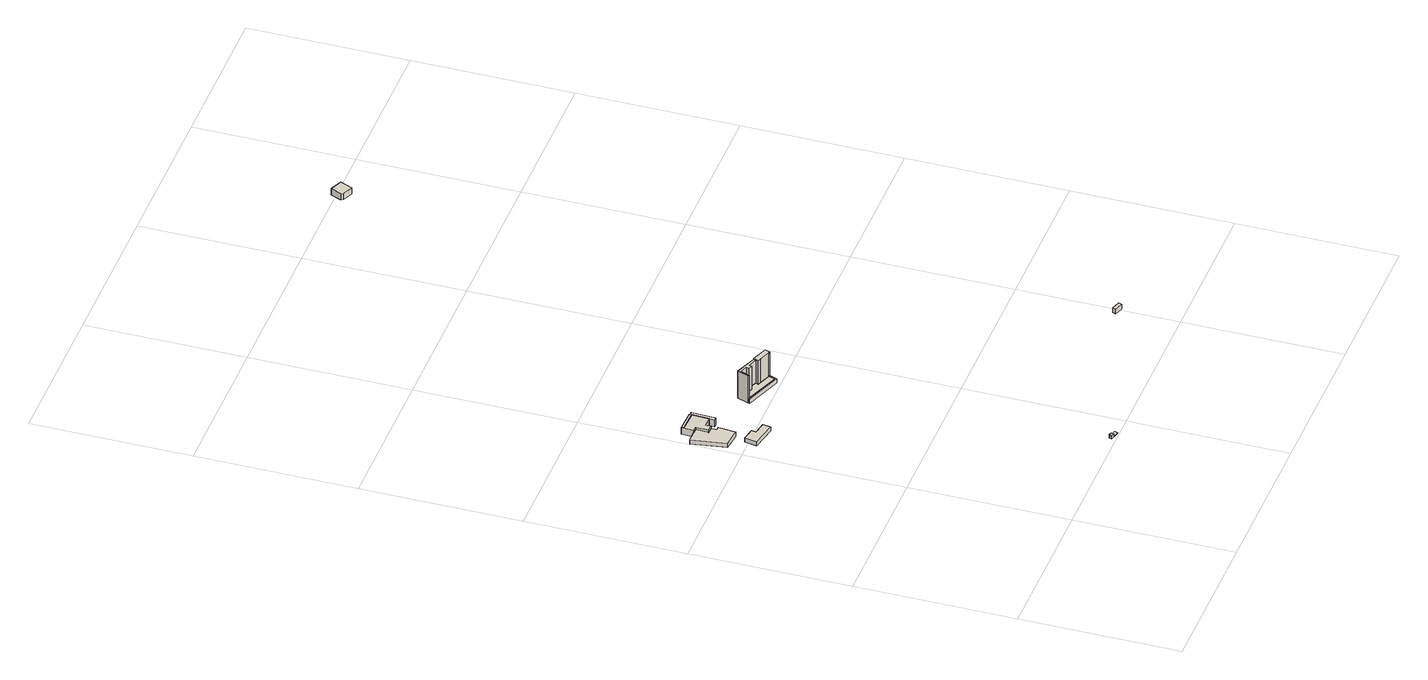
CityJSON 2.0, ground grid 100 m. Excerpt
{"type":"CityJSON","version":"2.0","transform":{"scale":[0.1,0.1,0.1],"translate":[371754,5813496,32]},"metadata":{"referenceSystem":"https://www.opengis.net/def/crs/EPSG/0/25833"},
"CityObjects":{
"building1":{"type":"Building","attributes":{"Gemeindeschluessel":"11000005","BezugspunktDach":"2200","function":"31001_2081","measuredHeight":2.96,"storeysAboveGround":1},"address":[{"country":"Germany","locality":"Berlin","thoroughfareNumber":"21 (9)","thoroughfareName":"Verlängerte Uferpromenade"}],"geometry":[{"type":"Solid","lod":"1","boundaries":[[[[0,1,2,3,4,5,6,7,8,9]],[[10,11,12,13,14,15,16,17,18,19]],[[10,19,9,8]],[[11,10,8,7]],[[12,11,7,6]],[[13,12,6,5]],[[14,13,5,4]],[[15,14,4,3]],[[16,15,3,2]],[[17,16,2,1]],[[18,17,1,0]],[[19,18,0,9]]]]}]},
"building2":{"type":"Building","attributes":{"Gemeindeschluessel":"11000005","BezugspunktDach":"2200","function":"31001_2080","measuredHeight":2.67,"storeysAboveGround":1},"address":[{"country":"Germany","locality":"Berlin","thoroughfareNumber":"21 (10)","thoroughfareName":"Verlängerte Uferpromenade"}],"geometry":[{"type":"Solid","lod":"1","boundaries":[[[[20,21,22,23,24,25]],[[26,27,28,29,30,31]],[[26,31,25,24]],[[27,26,24,23]],[[28,27,23,22]],[[29,28,22,21]],[[30,29,21,20]],[[31,30,20,25]]]]}]},
"building3":{"type":"Building","attributes":{"Gemeindeschluessel":"11000005","BezugspunktDach":"2200","function":"31001_1000","measuredHeight":2.14,"storeysAboveGround":1},"address":[{"country":"Germany","locality":"Berlin","thoroughfareNumber":"8 (7)","thoroughfareName":"Verlängerte Uferpromenade"}],"geometry":[{"type":"Solid","lod":"1","boundaries":[[[[32,33,34,35]],[[36,37,38,39]],[[36,39,35,34]],[[37,36,34,33]],[[38,37,33,32]],[[39,38,32,35]]]]}]},
"building4":{"type":"Building","attributes":{"Gemeindeschluessel":"11000005","BezugspunktDach":"2200","function":"31001_2081","measuredHeight":4.77,"storeysAboveGround":1},"address":[{"country":"Germany","locality":"Berlin","thoroughfareNumber":"21","thoroughfareName":"Verlängerte Uferpromenade"}],"geometry":[{"type":"Solid","lod":"1","boundaries":[[[[40,41,42,43,44,45,46,47,48,49,50,51]],[[52,53,54,55,56,57,58,59,60,61,62,63]],[[52,63,51,50]],[[53,52,50,49]],[[54,53,49,48]],[[55,54,48,47]],[[56,55,47,46]],[[57,56,46,45]],[[58,57,45,44]],[[59,58,44,43]],[[60,59,43,42]],[[61,60,42,41]],[[62,61,41,40]],[[63,62,40,51]]]]}]},
"building5":{"type":"Building","attributes":{"Gemeindeschluessel":"11000005","BezugspunktDach":"2200","function":"51009_1610","measuredHeight":5.18,"storeysAboveGround":0},"address":[{"country":"Germany","locality":"Berlin"}],"geometry":[{"type":"Solid","lod":"1","boundaries":[[[[64,65,66,67,68,69,70,71,72,73]],[[54,74,75,76,77,78,58,57,56,55]],[[54,55,73,72]],[[74,54,72,71]],[[75,74,71,70]],[[76,75,70,69]],[[77,76,69,68]],[[78,77,68,67]],[[58,78,67,66]],[[57,58,66,65]],[[56,57,65,64]],[[55,56,64,73]]]]}]},
"building6":{"type":"Building","attributes":{"Gemeindeschluessel":"11000005","BezugspunktDach":"2200","function":"31001_2741","measuredHeight":0.459,"storeysAboveGround":1},"address":[{"country":"Germany","locality":"Berlin","thoroughfareNumber":"8 (6)","thoroughfareName":"Verlängerte Uferpromenade"}],"geometry":[{"type":"Solid","lod":"1","boundaries":[[[[79,80,81,82]],[[83,84,85,86]],[[83,86,82,81]],[[84,83,81,80]],[[85,84,80,79]],[[86,85,79,82]]]]}]},
"building7":{"type":"Building","attributes":{"Gemeindeschluessel":"11000005","BezugspunktDach":"2200","function":"31001_3062","measuredHeight":2.97,"storeysAboveGround":1},"address":[{"country":"Germany","locality":"Berlin","thoroughfareNumber":"19","thoroughfareName":"Verlängerte Uferpromenade"}],"geometry":[{"type":"Solid","lod":"1","boundaries":[[[[87,88,89,90,91,92,93,94,95,96,97]],[[98,99,100,101,102,103,104,105,106,107,108]],[[98,108,97,96]],[[99,98,96,95]],[[100,99,95,94]],[[101,100,94,93]],[[102,101,93,92]],[[103,102,92,91]],[[104,103,91,90]],[[105,104,90,89]],[[106,105,89,88]],[[107,106,88,87]],[[108,107,87,97]]]]}]},
"building8":{"type":"Building","attributes":{"Gemeindeschluessel":"11000005","function":"51009_1610"},"address":[{"country":"Germany","locality":"Berlin"}],"children":["building8-1","building8-2","building8-3"]},
"building8-1":{"type":"BuildingPart","attributes":{"BezugspunktDach":"2200","measuredHeight":20.61,"storeysAboveGround":0},"parents":["building8"],"geometry":[{"type":"MultiSurface","lod":"1","boundaries":[[[109,110,111,112,113,114,115]],[[116,117,118,119,120,121,122]],[[116,122,115,114]],[[123,124,114,113]],[[118,117,113,112]],[[119,118,112,111]],[[120,119,111,110],[120,125,126,119]],[[121,120,110,109]],[[122,121,109,115]],[[117,116,127,124,123]],[[125,120,119,126]]]}]},
"building8-2":{"type":"BuildingPart","attributes":{"BezugspunktDach":"2200","measuredHeight":19.41,"storeysAboveGround":0},"parents":["building8"],"geometry":[{"type":"MultiSurface","lod":"1","boundaries":[[[128,129,130,131,132,133,124,123,134,135]],[[136,117,116,137,138,139,140,141,142,143]],[[136,143,135,134]],[[117,136,134,123]],[[137,116,124,133]],[[138,137,133,132]],[[139,138,132,131]],[[140,139,131,130]],[[141,140,130,129]],[[142,141,129,128]],[[144,145,128,135]],[[116,117,123,124]],[[146,143,142,145,144]]]}]},
"building8-3":{"type":"BuildingPart","attributes":{"BezugspunktDach":"2200","measuredHeight":3.06,"storeysAboveGround":0},"parents":["building8"],"geometry":[{"type":"Solid","lod":"1","boundaries":[[[[147,126,125,148,145,144,149]],[[143,142,150,120,119,151,152]],[[143,152,149,144]],[[150,142,145,148]],[[120,150,148,125]],[[151,119,126,147]],[[152,151,147,149]],[[143,144,145,142]],[[119,120,125,126]]]]}]},
"building9":{"type":"Building","attributes":{"Gemeindeschluessel":"11000005","BezugspunktDach":"2200","function":"31001_2074","measuredHeight":3.15,"storeysAboveGround":1},"address":[{"country":"Germany","locality":"Berlin","thoroughfareNumber":"12","thoroughfareName":"Verlängerte Uferpromenade"}],"geometry":[{"type":"Solid","lod":"1","boundaries":[[[[153,154,155,156]],[[157,158,159,160]],[[157,160,156,155]],[[158,157,155,154]],[[159,158,154,153]],[[160,159,153,156]]]]}]},
"building10":{"type":"Building","attributes":{"name":"Wasserrettungsstation","Gemeindeschluessel":"11000005","BezugspunktDach":"2200","function":"31001_3070","measuredHeight":4.57,"storeysAboveGround":1},"address":[{"country":"Germany","locality":"Berlin","thoroughfareNumber":"35","thoroughfareName":"Verlängerte Uferpromenade"}],"geometry":[{"type":"Solid","lod":"1","boundaries":[[[[161,162,163,164,165]],[[166,167,168,169,170]],[[166,170,165,164]],[[167,166,164,163]],[[168,167,163,162]],[[169,168,162,161]],[[170,169,161,165]]]]}]}
},
"vertices":[
[40,2102,37],[156,2089,37],[168,2199,37],[144,2203,37],[146,2236,37],[107,2237,37],[109,2317,37],[77,2318,37],[77,2320,37],[3,2320,37],[77,2320,8],[77,2318,8],[109,2317,8],[107,2237,8],[146,2236,8],[144,2203,8],[168,2199,8],[156,2089,8],[40,2102,8],[3,2320,8],
[260,1913,41],[269,1963,41],[188,1978,41],[193,2007,41],[112,2022,41],[98,1943,41],[112,2022,14],[193,2007,14],[188,1978,14],[269,1963,14],[260,1913,14],[98,1943,14],
[831,18,28],[836,35,28],[817,42,28],[811,24,28],[817,42,6],[836,35,6],[831,18,6],[811,24,6],
[109,2317,53],[107,2237,53],[146,2236,53],[147,2270,53],[205,2268,53],[209,2268,53],[213,2375,53],[83,2380,53],[84,2395,53],[80,2396,53],[77,2320,53],[77,2318,53],[77,2320,5],[80,2396,5],[84,2395,5],[83,2380,5],[213,2375,5],[209,2268,5],[205,2268,5],[147,2270,5],[146,2236,5],[107,2237,5],[109,2317,5],[77,2318,5],
[213,2375,56],[209,2268,56],[205,2268,56],[204,2235,56],[227,2234,56],[233,2386,56],[209,2387,56],[209,2391,56],[84,2395,56],[83,2380,56],[209,2391,5],[209,2387,5],[233,2386,5],[227,2234,5],[204,2235,5],
[871,7,11],[879,30,11],[846,41,11],[838,16,11],[846,41,7],[879,30,7],[871,7,7],[838,16,7],
[705,2035,42],[719,2074,42],[647,2100,42],[626,2108,42],[633,2126,42],[576,2147,42],[569,2129,42],[546,2137,42],[552,2156,42],[505,2173,42],[484,2116,42],[505,2173,13],[552,2156,13],[546,2137,13],[569,2129,13],[576,2147,13],[633,2126,13],[626,2108,13],[647,2100,13],[719,2074,13],[705,2035,13],[484,2116,13],
[647,2100,212],[719,2074,212],[727,2071,212],[739,2104,212],[639,2141,212],[633,2126,212],[626,2108,212],[633,2126,12],[639,2141,12],[739,2104,12],[727,2071,12],[719,2074,12],[647,2100,12],[626,2108,12],[639,2141,206],[633,2126,206],[719,2074,43],[727,2071,43],[633,2126,109],
[484,2116,206],[505,2173,206],[552,2156,206],[546,2137,206],[569,2129,206],[576,2147,206],[502,2191,206],[476,2119,206],[502,2191,12],[576,2147,12],[569,2129,12],[546,2137,12],[552,2156,12],[505,2173,12],[484,2116,12],[476,2119,12],[476,2119,43],[484,2116,43],[476,2119,24],
[709,2023,43],[705,2035,43],[473,2109,43],[705,2035,12],[709,2023,12],[473,2109,12],
[2000,354,50],[2008,377,50],[1950,395,50],[1943,372,50],[1950,395,19],[2008,377,19],[2000,354,19],[1943,372,19],
[1616,4948,48],[1680,4922,48],[1712,4998,48],[1635,5030,48],[1609,4966,48],[1635,5030,2],[1712,4998,2],[1680,4922,2],[1616,4948,2],[1609,4966,2]
]}
